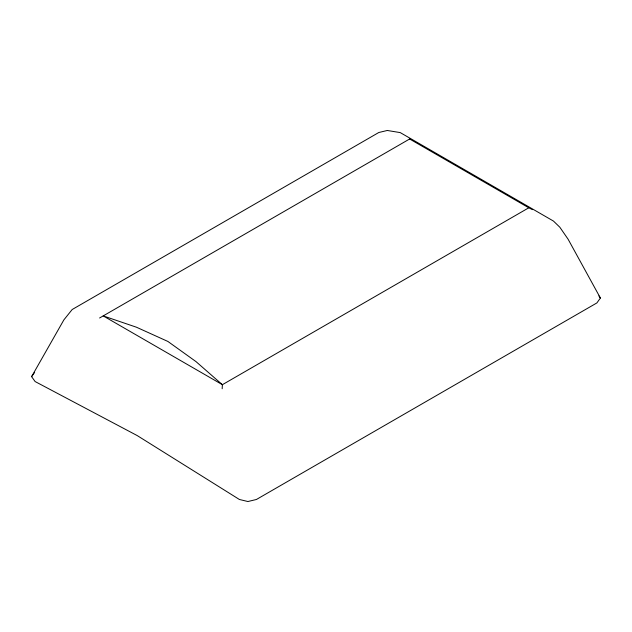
<?xml version="1.0" encoding="UTF-8"?>
<svg xmlns="http://www.w3.org/2000/svg" width="632" height="632" viewBox="0 0 632 632"><rect width="100%" height="100%" fill="white"/><g stroke="black" fill="none" stroke-linecap="round" stroke-linejoin="round"><path stroke-width="0.95" d="M222.164 388.751L222.377 384.698L195.991 361.599L167.899 341.454L136.409 327.202L103.214 315.905L222.377 384.698L528.787 207.794L532.405 209.634M31.6 376.64L63.895 319.855L72.174 309.522L378.766 132.515L387.282 130.476L400.261 132.609L553.466 221.066L559.826 227.22L568.105 239.22L600.4 298.02L596.877 302.933L256.418 499.485L247.91 501.524L239.402 499.485L137.263 435.606L35.123 381.554L31.6 376.64L34.626 372.43M99.595 317.991L409.836 138.874M409.623 139L528.787 207.794M598.891 295.91L600.4 298.02"/></g></svg>
